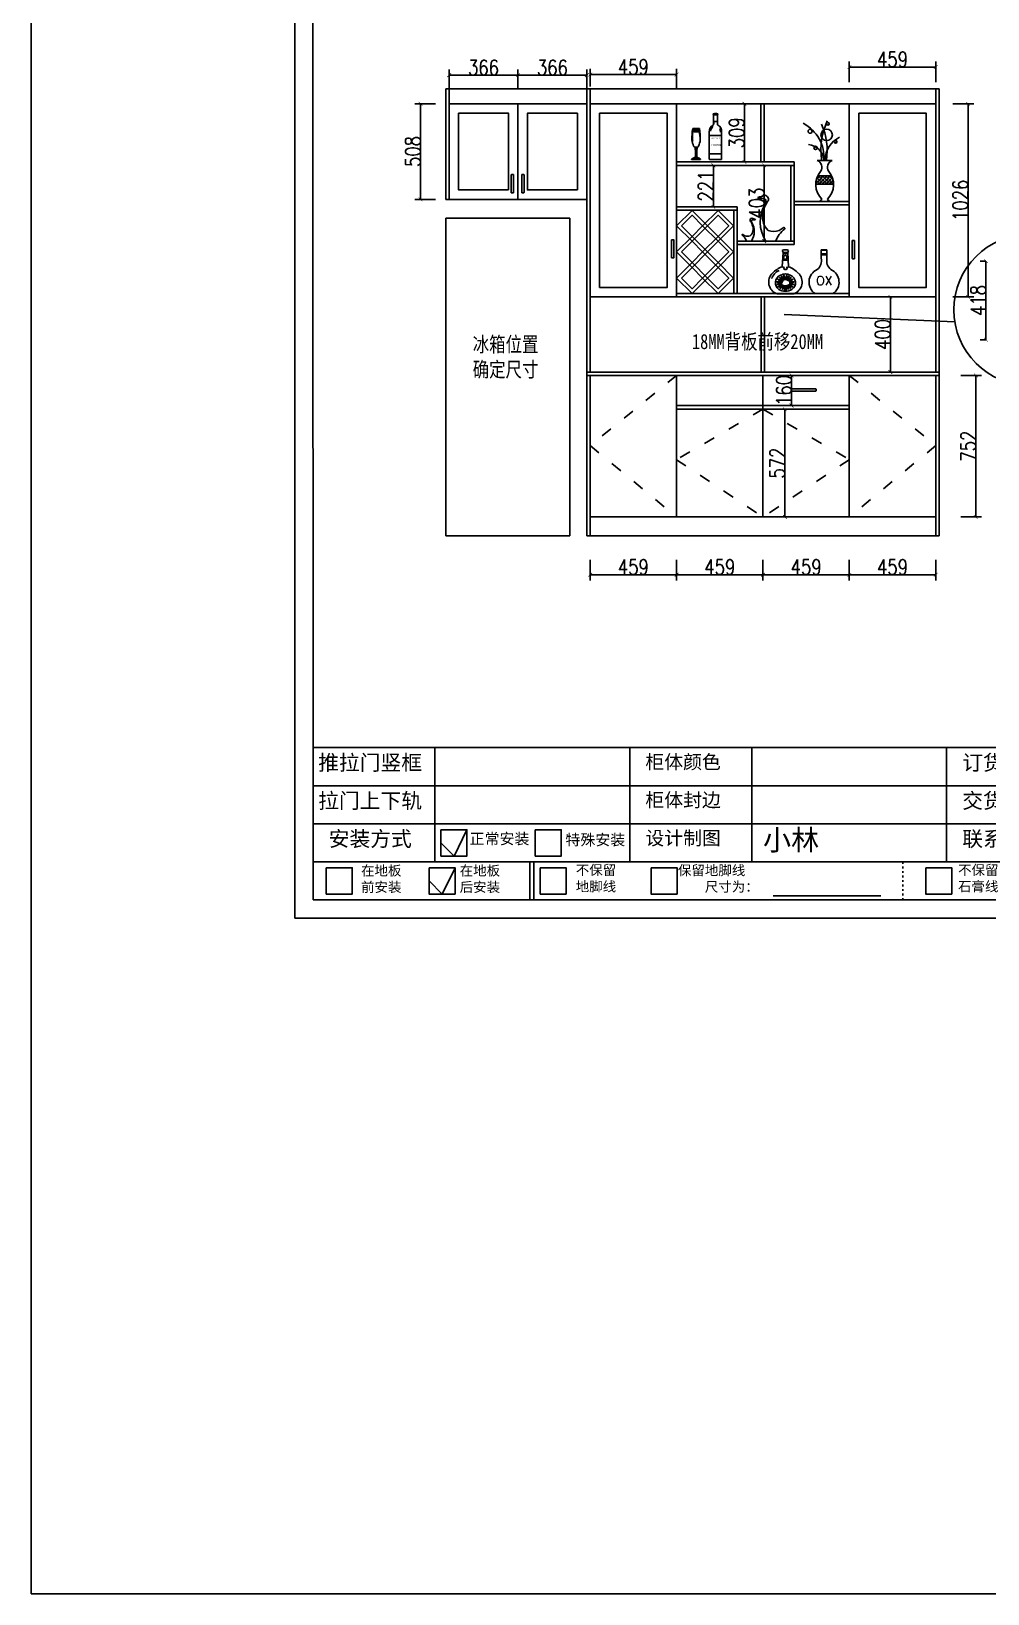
# Model space of a CAD drawing. Header units: millimetres. Extents: x 3255186 to 3429179, y -984851 to -941485.
# Drawn here: x 3255353 to 3260438, y -955326 to -947020 of the extents above; entities that cross this region are included whole.
import ezdxf

# ---------------------------------------------------------------- set-up
doc = ezdxf.new("R2010")
doc.units = ezdxf.units.MM
doc.header["$PDMODE"] = 35
doc.linetypes.add('ACAD_ISO03W100', pattern=[30, 12, -18])
for name, color, linetype in [('_KTI_CONTROL', 5, 'Continuous'), ('LM', 7, 'Continuous'), ('家具', 150, 'Continuous'), ('摆设', 250, 'Continuous')]:
    doc.layers.add(name, color=color, linetype=linetype)
doc.layers.add('块', color=7, linetype='Continuous', lineweight=30)
doc.layers.add('饰品层', color=140, linetype='Continuous', lineweight=5)
doc.styles.add('DIM_FONT', font='SIMPLEX.shx', dxfattribs={"width": 0.8})
doc.styles.add('KT64F', font='txt.shx', dxfattribs={"bigfont": 'kt64f.shx'})
doc.styles.add('ROMANS', font='romans')
doc.styles.get("Standard").update_dxf_attribs({"font": 'acaderef.shx', "bigfont": 'bigfont.shx'})
doc.styles.add('STYLE4', font='dutcheb.ttf')
doc.styles.add('新宋体', font='', dxfattribs={"height": 80})
doc.styles.add('标注用字体', font='', dxfattribs={"height": 70})
doc.styles.get('新宋体').set_extended_font_data('NSimSun')
doc.styles.get('标注用字体').set_extended_font_data('FangSong_GB2312')
doc.dimstyles.new('ISO-25', dxfattribs={"dimtxt": 80, "dimasz": 20, "dimexe": 30, "dimexo": 80, "dimtad": 1, "dimdec": 0, "dimtxsty": 'DIM_FONT', "dimblk": 'ARCHTICK', "dimcen": 2.5, "dimadec": 0, "dimazin": 0, "dimtfac": 1, "dimtdec": 0, "dimtmove": 1, "dimatfit": 3, "dimfxl": 80, "dimfxlon": 1, "dimarcsym": 0})

# ---------------------------------------------------------------- blocks, each defined once
blk = doc.blocks.new('A$C1A353F88')
at = {"layer": '_KTI_CONTROL', "color": 251}
for p, q in [((89, 318, -1114), (89, 287, -1114)), ((89, 318, -1114), (130, 318, -1114)), ((89, 315, -1114), (130, 315, -1114)), ((89, 289, -1114), (130, 289, -1114)), ((89, 287, -1114), (89, 257, -1114)), ((89, 287, -1114), (130, 287, -1114)), ((89, 284, -1114), (130, 284, -1114)), ((89, 282, -1114), (130, 282, -1114)), ((130, 318, -1114), (130, 287, -1114)), ((130, 287, -1114), (130, 257, -1114)), ((44, 0, -1114), (174, 0, -1114))]:
    blk.add_line(p, q, dxfattribs=at)
for centre, radius, start, end in [((8, 239, -1114), 82.2, 308.0219, 12.6662), ((210, 239, -1114), 82.2, 167.3338, 231.9781), ((100, 83, -1114), 100, 114.0897, 236.2212), ((119, 83, -1114), 100, 303.7788, 65.9103)]:
    blk.add_arc(centre, radius, start, end, dxfattribs=at)
at = {"layer": '_KTI_CONTROL', "color": 251, "style": 'KT64F'}
blk.add_text('XO', height=65, dxfattribs=at).set_placement((49, 61, -1114))
blk = doc.blocks.new('ret h5')
at = {"color": 8}
for p, q in [((18308.1, -3136), (18302.9, -3219.6)), ((18308.1, -3136), (18335.5, -3136)), ((18340.8, -3219.6), (18335.5, -3136)), ((18305.3, -3181.5), (18338.4, -3181.5)), ((18307.7, -3142.5), (18335.9, -3142.5)), ((18272.4, -3379.8), (18371.2, -3379.8))]:
    blk.add_line(p, q, dxfattribs=at)
for centre, radius, start, end in [((18322.1, -3168.8), 49.1, 90.32285, 113.28602), ((18258.3, -3150.7), 51.9, 16.42999, 31.25074), ((18321.5, -3164.7), 44.9, 64.68911, 89.65038), ((18385.3, -3150.7), 51.9, 149.15557, 163.57001), ((18371.3, -3387.6), 181.4, 112.16259, 133.97171), ((18322.1, -3191.3), 34.2, 235.85885, 261.36408), ((18334.4, -3167.4), 23.3, 142.4013, 191.78423), ((18320.9, -3160.8), 14.7, 230.66403, 310.21691), ((18318, -3230.4), 5.44, 101.51185, 266.78322), ((18321.4, -3160.1), 8.79, 49.89014, 128.6229), ((18326.1, -3230.4), 5.48, 267.45751, 82.73783), ((18327.4, -3205.7), 19.3, 268.17112, 313.81549), ((18300.3, -3167.8), 30.4, 351.93881, 28.293), ((18272.3, -3387.6), 181.4, 46.02829, 67.83741), ((18297.3, -3310), 74.2, 134.48642, 250.33605), ((18320.2, -3316.6), 83.2, 115.2627, 161.53211), ((18310.1, -3314.7), 47.6, 110.61718, 235.12325), ((18276.5, -3369.3), 61.4, 78.12766, 96.37294), ((18287.9, -3265.5), 46.5, 246.93403, 270.88871), ((18296, -3380.6), 61.4, 96.49581, 114.37294), ((18305.9, -3257.9), 46.5, 228.93403, 252.98926), ((18263, -3353.2), 61.4, 59.6168, 78.37294), ((18326.8, -3258.1), 46.5, 210.93403, 234.62896), ((18256.6, -3335.4), 61.4, 41.77995, 60.37294), ((18310.1, -3314.7), 21.6, 110.61718, 235.12325), ((18324.1, -3326), 63.8, 92.01565, 118.81143), ((18310.1, -3314.7), 15.1, 110.61718, 235.12325), ((18254.4, -3315.7), 61.4, 24.07905, 42.37294), ((18345.1, -3263.9), 46.5, 192.93403, 216.71292), ((18312.2, -3315.6), 11.6, 105.19391, 200.4124), ((18324.9, -3331.5), 43.3, 94.07939, 121.20476), ((18325.2, -3333.3), 38.7, 95.05171, 121.96557), ((18359.7, -3274.3), 46.5, 174.93403, 198.62896), ((18257.4, -3295.6), 61.4, 6.47515, 24.37294), ((18321.8, -3066.3), 169.7, 268.62973, 271.37027), ((18319.6, -3326), 63.8, 61.18857, 87.98435), ((18318.7, -3331.5), 43.3, 58.79524, 85.92061), ((18318.4, -3333.3), 38.7, 58.03443, 84.94829), ((18386.2, -3295.6), 61.4, 155.62706, 173.52485), ((18284, -3274.3), 46.5, 341.37104, 5.06597), ((18389.2, -3315.7), 61.4, 137.62706, 155.92095), ((18298.5, -3263.9), 46.5, 323.28708, 347.06597), ((18333.6, -3314.7), 15.1, 304.87675, 69.38282), ((18333.6, -3314.7), 21.6, 304.87675, 69.38282), ((18387.1, -3335.4), 61.4, 119.62706, 138.22005), ((18316.8, -3258.1), 46.5, 305.37104, 329.06597), ((18380.7, -3353.2), 61.4, 101.62706, 120.3832), ((18333.6, -3314.7), 47.6, 304.87675, 69.38282), ((18337.8, -3257.9), 46.5, 287.01074, 311.06597), ((18367.1, -3369.3), 61.4, 83.62706, 101.87234), ((18347.7, -3380.6), 61.4, 65.62706, 83.50419), ((18355.7, -3265.5), 46.5, 269.11129, 293.06597), ((18346.3, -3310), 74.2, 289.66395, 45.51358), ((18274.7, -3278.3), 46.5, 264.93403, 288.9936), ((18319, -3384.3), 61.4, 114.58304, 132.37294), ((18267.2, -3293.6), 46.5, 282.93403, 307.4128), ((18316.6, -3300.3), 63.2, 237.68036, 274.70454), ((18342.3, -3379), 61.4, 132.49744, 150.37294), ((18265, -3308.8), 46.5, 300.93403, 325.88788), ((18325.4, -3278.8), 60.2, 241.5487, 266.57852), ((18325.4, -3278.8), 53.7, 241.5487, 266.57852), ((18362.9, -3367.1), 61.4, 150.64779, 168.37294), ((18267.7, -3324.2), 46.5, 318.93403, 343.2993), ((18377.4, -3350.6), 61.4, 168.52681, 186.37294), ((18273.6, -3339.3), 46.5, 336.93403, 0.62896), ((18318.2, -3278.8), 53.7, 273.42148, 298.4513), ((18318.2, -3278.8), 60.2, 273.42148, 298.4513), ((18327, -3300.3), 63.2, 265.29546, 302.31964), ((18370.1, -3339.3), 46.5, 179.37104, 203.06597), ((18266.2, -3350.6), 61.4, 353.62706, 11.47319), ((18375.9, -3324.2), 46.5, 196.7007, 221.06597), ((18280.7, -3367.1), 61.4, 11.62706, 29.35221), ((18378.7, -3308.8), 46.5, 214.11212, 239.06597), ((18301.4, -3379), 61.4, 29.62706, 47.50256), ((18376.5, -3293.6), 46.5, 232.5872, 257.06597), ((18324.7, -3384.3), 61.4, 47.62706, 65.41696), ((18368.9, -3278.3), 46.5, 251.0064, 275.06597)]:
    blk.add_arc(centre, radius, start, end, dxfattribs=at)
blk = doc.blocks.new('ftjhut')
at = {"layer": '摆设', "color": 0}
for p, q in [((33657, 6181.2), (33686.1, 6181.2)), ((33657, 6178.3), (33686.1, 6178.3)), ((33658.7, 6176.3), (33684.4, 6176.3)), ((33658.7, 6134.4), (33684.4, 6134.4)), ((33680.5, 6131), (33680.5, 6119.1)), ((33816.2, 6073.6), (33769.1, 6073.6)), ((33815.8, 6076.2), (33769.5, 6076.2)), ((33814.8, 6082.7), (33770.5, 6082.7)), ((33814.3, 6085.2), (33770.9, 6085.2)), ((33813.6, 6089.1), (33771.7, 6089.1)), ((33632.7, 6047.1), (33710.4, 6047.1)), ((33816.7, 6069.7), (33768.6, 6069.7)), ((33632.7, 5931.6), (33710.4, 5931.6)), ((33820.5, 5896.9), (33764.7, 5896.9)), ((33820.5, 5895), (33764.7, 5895)), ((33812.7, 5903.4), (33772.5, 5903.4)), ((33805.7, 5905.4), (33779.6, 5905.4)), ((33801.6, 5907.3), (33783.7, 5907.3)), ((33799.3, 5909.3), (33785.9, 5909.3)), ((33798.1, 5965.8), (33787.2, 5965.8)), ((33797.8, 5911.2), (33787.4, 5911.2)), ((33797.1, 5960.2), (33788.2, 5960.2)), ((33796.8, 5913.2), (33788.4, 5913.2)), ((33796.2, 5954.4), (33789.1, 5954.4)), ((33796.2, 5915.1), (33789.1, 5915.1))]:
    blk.add_line(p, q, dxfattribs=at)
blk.add_lwpolyline([(33638.5, 5895), (33704.6, 5895, 0.414214), (33710.4, 5900.8), (33710.4, 6066.3, 0.287212), (33684.4, 6113.8), (33684.4, 6176.3, 0.147579), (33686.1, 6178.3), (33686.1, 6181.2, 0.131585), (33685.1, 6182.4, 0.075603), (33658.1, 6182.4, 0.131585), (33657, 6181.2), (33657, 6178.3, 0.147579), (33658.7, 6176.3), (33658.7, 6113.8, 0.304594), (33632.7, 6066.3), (33632.7, 5900.8, 0.414214)], format="xyb", close=True, dxfattribs=at)
for points in [[(33771.7, 6089.1, 0.061195), (33766.8, 6019.1, 0.076915), (33777, 5979.8, 0.020975)], [(33813.6, 6089.1, -0.061195), (33818.5, 6019.1, -0.076915), (33808.3, 5979.8, -0.020975)], [(33777, 5979.8, 0.183031), (33785.8, 5971, 0.571887), (33787.2, 5965.8, 0.657659), (33788.2, 5960.2, 0.575937), (33789.1, 5954.4), (33789.1, 5915.1, -0.284365), (33778.7, 5905.2, 0.081386), (33772.6, 5903.5, 0.081386)], [(33808.3, 5979.8, -0.183031), (33799.5, 5971, -0.571887), (33798.1, 5965.8, -0.657659), (33797.1, 5960.2, -0.575937), (33796.2, 5954.4), (33796.2, 5915.1, 0.284365), (33806.6, 5905.2, -0.081386), (33812.7, 5903.5, -0.081386)], [(33814, 6061.6, -0.004174), (33815.5, 6033.2, -0.065887), (33813.8, 6009.1, -0.065887)], [(33772.5, 5903.4, 0.131773), (33764.7, 5896.9), (33764.7, 5895)], [(33812.7, 5903.4, -0.131773), (33820.5, 5896.9), (33820.5, 5895)]]:
    blk.add_lwpolyline(points, format="xyb", dxfattribs=at)
for centre, radius, start, end in [((33689, 6070.1), 48.6, 155.3748, 184.66807), ((33664.5, 6070), 38, 6.18731, 57.36577), ((33913.6, 6037.4), 144.6, 168.97353, 178.86459), ((33792.5, 5994.3), 21.9, 243.04276, 286.33883), ((33792.6, 5993), 23, 252.67985, 287.32015)]:
    blk.add_arc(centre, radius, start, end, dxfattribs=at)
at = {"layer": '摆设', "color": 0, "style": 'STYLE4'}
for s, height, p in [('UNION', 13.44, (33636.3, 5980.2)), ('Les Vins ', 9.33, (33645.7, 6025.7))]:
    blk.add_text(s, height=height, dxfattribs=at).set_placement(p)
blk = doc.blocks.new('A$C4A8C7998')
at = {"layer": 'LM'}
h = blk.add_hatch(dxfattribs=at)
h.set_pattern_fill('SACNCR', color=8, scale=152.064, style=0)
h.set_pattern_definition([(45, (-2634.007, -50627.423), (-10.0805143, 10.0805143), []), (45, (-2623.927, -50627.423), (-10.0805143, 10.0805143), [0, -14.256])])
h.paths.add_polyline_path([(136.9, 99.2, 0.107033), (125.9, 147.2), (45.5, 147.2, 0.107033), (34.5, 99.2)])
at = {"layer": 'LM', "color": 8}
for p, q in [((42.7, 236.7), (128.8, 236.7)), ((34.5, 99.2), (136.9, 99.2)), ((45.5, 147.2), (125.9, 147.2)), ((119, 0), (52.4, 0))]:
    blk.add_line(p, q, dxfattribs=at)
for centre, radius in [((67.5, 447.2), 7.6), ((74.4, 383.3), 32.9), ((169.6, 404), 11.6), ((22.5, 343.5), 7.6), ((138.3, 308.6), 9.76)]:
    blk.add_circle(centre, radius, dxfattribs=at)
for centre, radius, start, end in [((-286.1, 298), 393.6, 351.84327, 24.94269), ((314.4, 250.9), 225.4, 117.97134, 183.62297), ((-60.8, 239.7), 143.3, 0.0776, 64.88904), ((454.2, 292), 382.7, 156.37868, 188.30514), ((189.9, 228.2), 100.7, 95.90652, 175.16822), ((27.8, 197.4), 42.1, 325.61595, 69.31701), ((143.6, 197.4), 42.1, 110.68299, 214.38405), ((150.9, 97.9), 116.4, 139.41279, 225.78067), ((20.5, 97.9), 116.4, 314.21933, 40.58721), ((44.8, 26.7), 27.8, 285.84041, 333.71538), ((126.6, 26.7), 27.8, 206.28462, 254.15959)]:
    blk.add_arc(centre, radius, start, end, dxfattribs=at)
blk = doc.blocks.new('A$C11263038')
at = {"layer": '_KTI_CONTROL', "color": 251}
for p, q in [((70.5, 193.1, -1714.3), (72.3, 189.3, -1714.3)), ((72.3, 189.3, -1714.3), (99.4, 189.3, -1714.3)), ((58.5, 94.7, -1714.3), (45, 94.7, -1714.3)), ((59.4, 96.6, -1714.3), (58.5, 94.7, -1714.3)), ((41.7, 0.1, -1714.3), (20.1, 0, -1714.3)), ((106.3, 0.1, -1714.3), (149.1, 0, -1714.3))]:
    blk.add_line(p, q, dxfattribs=at)
for centre, radius, start, end in [((83.7, 167.5, -1714.3), 28.8, 86.24556, 117.28158), ((235.9, 86, -1714.3), 155.5, 149.53017, 213.53308), ((99.5, 185.6, -1714.3), 17.5, 321.9599, 142.67452), ((174.1, 106.9, -1714.3), 83.5, 155.49445, 225.66114), ((167.4, 130.2, -1714.3), 70.2, 140.52139, 170.73591), ((88.7, 175.8, -1714.3), 17.2, 320.12139, 51.59544), ((44.9, 92.8, -1714.3), 8.75, 37.32548, 218.0401), ((7.6, 53.4, -1714.3), 41.7, 314.33886, 24.50555), ((11, 65.1, -1714.3), 35.1, 9.26409, 39.47861), ((50.3, 87.9, -1714.3), 8.61, 128.40456, 219.87861), ((-23.6, 42.9, -1714.3), 78.1, 326.74229, 30.40272), ((52.8, 83.7, -1714.3), 14.4, 62.71842, 93.75444), ((2, 28.2, -1714.3), 2.03, 31.52033, 225.77619), ((-43.1, -25.7, -1714.3), 68.3, 22.08971, 50.14773), ((-45.8, -50.2, -1714.3), 93.6, 51.69756, 58.05634), ((24.1, 59.2, -1714.3), 37.8, 251.79017, 289.67826), ((141.2, 118.4, -1714.3), 75.6, 250.32174, 288.20983), ((275.6, -51.3, -1714.3), 136.5, 129.85227, 157.91029), ((280.9, -100.4, -1714.3), 187.3, 121.94366, 128.30244), ((185.3, 56.4, -1714.3), 4.06, 314.22381, 148.47967)]:
    blk.add_arc(centre, radius, start, end, dxfattribs=at)
blk = doc.blocks.new('_ArchTick')
at = {"color": 0, "linetype": 'ByBlock', "const_width": 0.15}
blk.add_lwpolyline([(-0.5, -0.5), (0.5, 0.5)], dxfattribs=at)
blk = doc.blocks.new('*D239')
at = {"color": 0, "lineweight": -2, "ltscale": 5}
for p, q in [((3259152, -947405.9), (3259114.5, -947405.9)), ((3259144.5, -947715.2), (3259144.5, -947405.9)), ((3259152, -947715.2), (3259114.5, -947715.2))]:
    blk.add_line(p, q, dxfattribs=at)
at = {"layer": 'Defpoints', "color": 0, "ltscale": 5}
for p in [(3259144.5, -947405.9), (3259232, -947405.9), (3259232, -947715.2)]:
    blk.add_point(p, dxfattribs=at)
at = {"color": 0, "lineweight": -2, "ltscale": 5, "xscale": 20, "yscale": 20, "zscale": 20}
for p, rotation in [((3259144.5, -947405.9), 90), ((3259144.5, -947715.2), 270)]:
    blk.add_blockref('_ArchTick', p, dxfattribs=dict(at, rotation=rotation))
at = {"color": 0, "ltscale": 5, "insert": (3259103.9, -947560.5), "char_height": 80, "attachment_point": 5, "rotation": 90, "style": 'DIM_FONT'}
blk.add_mtext('309', dxfattribs=at)
blk = doc.blocks.new('*D241')
at = {"color": 0, "lineweight": -2, "ltscale": 5}
for p, q in [((3260428.9, -948242.4), (3260398.9, -948242.4)), ((3260428.9, -948242.4), (3260428.9, -948660.4)), ((3260428.9, -948660.4), (3260398.9, -948660.4))]:
    blk.add_line(p, q, dxfattribs=at)
at = {"layer": 'Defpoints', "color": 0, "ltscale": 5}
for p in [(3260482.8, -948242.4), (3260428.9, -948660.4), (3260482.8, -948660.4)]:
    blk.add_point(p, dxfattribs=at)
at = {"color": 0, "lineweight": -2, "ltscale": 5, "xscale": 20, "yscale": 20, "zscale": 20}
for p, rotation in [((3260428.9, -948242.4), 90), ((3260428.9, -948660.4), 270)]:
    blk.add_blockref('_ArchTick', p, dxfattribs=dict(at, rotation=rotation))
at = {"color": 0, "ltscale": 5, "insert": (3260388.3, -948451.4), "char_height": 80, "attachment_point": 5, "rotation": 90, "style": 'DIM_FONT'}
blk.add_mtext('418', dxfattribs=at)
blk = doc.blocks.new('*D246')
at = {"color": 0, "lineweight": -2, "ltscale": 5}
for p, q in [((3257502.5, -947405.9), (3257392.5, -947405.9)), ((3257422.5, -947913.9), (3257422.5, -947405.9)), ((3257502.5, -947913.9), (3257392.5, -947913.9))]:
    blk.add_line(p, q, dxfattribs=at)
at = {"layer": 'Defpoints', "color": 0, "ltscale": 5}
for p in [(3257422.5, -947405.9), (3257940.7, -947405.9), (3257940.7, -947913.9)]:
    blk.add_point(p, dxfattribs=at)
at = {"color": 0, "lineweight": -2, "ltscale": 5, "xscale": 20, "yscale": 20, "zscale": 20}
for p, rotation in [((3257422.5, -947405.9), 90), ((3257422.5, -947913.9), 270)]:
    blk.add_blockref('_ArchTick', p, dxfattribs=dict(at, rotation=rotation))
at = {"color": 0, "ltscale": 5, "insert": (3257381.9, -947659.9), "char_height": 80, "attachment_point": 5, "rotation": 90, "style": 'DIM_FONT'}
blk.add_mtext('508', dxfattribs=at)
blk = doc.blocks.new('*D247')
at = {"color": 0, "lineweight": -2, "ltscale": 5}
for p, q in [((3257574.7, -947325.9), (3257574.7, -947223.9)), ((3257574.7, -947253.9), (3257940.7, -947253.9)), ((3257940.7, -947325.9), (3257940.7, -947223.9))]:
    blk.add_line(p, q, dxfattribs=at)
at = {"layer": 'Defpoints', "color": 0, "ltscale": 5}
for p in [(3257940.7, -947253.9), (3257574.7, -947405.9), (3257940.7, -947405.9)]:
    blk.add_point(p, dxfattribs=at)
at = {"color": 0, "lineweight": -2, "ltscale": 5, "xscale": 20, "yscale": 20, "zscale": 20, "rotation": 180}
blk.add_blockref('_ArchTick', (3257574.7, -947253.9), dxfattribs=at)
at = {"color": 0, "lineweight": -2, "ltscale": 5, "xscale": 20, "yscale": 20, "zscale": 20}
blk.add_blockref('_ArchTick', (3257940.7, -947253.9), dxfattribs=at)
at = {"color": 0, "ltscale": 5, "insert": (3257757.7, -947213.3), "char_height": 80, "attachment_point": 5, "style": 'DIM_FONT'}
blk.add_mtext('366', dxfattribs=at)
blk = doc.blocks.new('*D248')
at = {"color": 0, "lineweight": -2, "ltscale": 5}
for p, q in [((3257940.7, -947325.9), (3257940.7, -947223.9)), ((3257940.7, -947253.9), (3258306.7, -947253.9)), ((3258306.7, -947325.9), (3258306.7, -947223.9))]:
    blk.add_line(p, q, dxfattribs=at)
at = {"layer": 'Defpoints', "color": 0, "ltscale": 5}
for p in [(3258306.7, -947253.9), (3257940.7, -947405.9), (3258306.7, -947405.9)]:
    blk.add_point(p, dxfattribs=at)
at = {"color": 0, "lineweight": -2, "ltscale": 5, "xscale": 20, "yscale": 20, "zscale": 20, "rotation": 180}
blk.add_blockref('_ArchTick', (3257940.7, -947253.9), dxfattribs=at)
at = {"color": 0, "lineweight": -2, "ltscale": 5, "xscale": 20, "yscale": 20, "zscale": 20}
blk.add_blockref('_ArchTick', (3258306.7, -947253.9), dxfattribs=at)
at = {"color": 0, "ltscale": 5, "insert": (3258123.7, -947213.3), "char_height": 80, "attachment_point": 5, "style": 'DIM_FONT'}
blk.add_mtext('366', dxfattribs=at)
blk = doc.blocks.new('*D249')
at = {"color": 0, "lineweight": -2, "ltscale": 5}
for p, q in [((3258324.7, -947314), (3258324.7, -947221)), ((3258324.7, -947251), (3258783.9, -947251)), ((3258783.9, -947325.9), (3258783.9, -947221))]:
    blk.add_line(p, q, dxfattribs=at)
at = {"layer": 'Defpoints', "color": 0, "ltscale": 5}
for p in [(3258783.9, -947251), (3258324.7, -947394), (3258783.9, -947405.9)]:
    blk.add_point(p, dxfattribs=at)
at = {"color": 0, "lineweight": -2, "ltscale": 5, "xscale": 20, "yscale": 20, "zscale": 20, "rotation": 180}
blk.add_blockref('_ArchTick', (3258324.7, -947251), dxfattribs=at)
at = {"color": 0, "lineweight": -2, "ltscale": 5, "xscale": 20, "yscale": 20, "zscale": 20}
blk.add_blockref('_ArchTick', (3258783.9, -947251), dxfattribs=at)
at = {"color": 0, "ltscale": 5, "insert": (3258554.3, -947210.4), "char_height": 80, "attachment_point": 5, "style": 'DIM_FONT'}
blk.add_mtext('459', dxfattribs=at)
blk = doc.blocks.new('*D250')
at = {"color": 0, "lineweight": -2, "ltscale": 5}
for p, q in [((3259702.4, -947290.9), (3259702.4, -947180.9)), ((3259702.4, -947210.9), (3260161.7, -947210.9)), ((3260161.7, -947290.9), (3260161.7, -947180.9))]:
    blk.add_line(p, q, dxfattribs=at)
at = {"layer": 'Defpoints', "color": 0, "ltscale": 5}
for p in [(3260161.7, -947210.9), (3259702.4, -947405.9), (3260161.7, -947405.9)]:
    blk.add_point(p, dxfattribs=at)
at = {"color": 0, "lineweight": -2, "ltscale": 5, "xscale": 20, "yscale": 20, "zscale": 20, "rotation": 180}
blk.add_blockref('_ArchTick', (3259702.4, -947210.9), dxfattribs=at)
at = {"color": 0, "lineweight": -2, "ltscale": 5, "xscale": 20, "yscale": 20, "zscale": 20}
blk.add_blockref('_ArchTick', (3260161.7, -947210.9), dxfattribs=at)
at = {"color": 0, "ltscale": 5, "insert": (3259932.1, -947170.3), "char_height": 80, "attachment_point": 5, "style": 'DIM_FONT'}
blk.add_mtext('459', dxfattribs=at)
blk = doc.blocks.new('*D251')
at = {"color": 0, "lineweight": -2, "ltscale": 5}
for p, q in [((3260253.5, -947405.9), (3260363.5, -947405.9)), ((3260333.5, -947405.9), (3260333.5, -948432.2)), ((3260253.5, -948432.2), (3260363.5, -948432.2))]:
    blk.add_line(p, q, dxfattribs=at)
at = {"layer": 'Defpoints', "color": 0, "ltscale": 5}
for p in [(3259702.4, -947405.9), (3259702.4, -948432.2), (3260333.5, -948432.2)]:
    blk.add_point(p, dxfattribs=at)
at = {"color": 0, "lineweight": -2, "ltscale": 5, "xscale": 20, "yscale": 20, "zscale": 20}
for p, rotation in [((3260333.5, -947405.9), 90), ((3260333.5, -948432.2), 270)]:
    blk.add_blockref('_ArchTick', p, dxfattribs=dict(at, rotation=rotation))
at = {"color": 0, "ltscale": 5, "insert": (3260292.9, -947919), "char_height": 80, "attachment_point": 5, "rotation": 90, "style": 'DIM_FONT'}
blk.add_mtext('1026', dxfattribs=at)
blk = doc.blocks.new('*D252')
at = {"color": 0, "lineweight": -2, "ltscale": 5}
for p, q in [((3260295, -948849.9), (3260405, -948849.9)), ((3260375, -948849.9), (3260375, -949601.9)), ((3260295, -949601.9), (3260405, -949601.9))]:
    blk.add_line(p, q, dxfattribs=at)
at = {"layer": 'Defpoints', "color": 0, "ltscale": 5}
for p in [(3259702.4, -948849.9), (3259702.4, -949601.9), (3260375, -949601.9)]:
    blk.add_point(p, dxfattribs=at)
at = {"color": 0, "lineweight": -2, "ltscale": 5, "xscale": 20, "yscale": 20, "zscale": 20}
for p, rotation in [((3260375, -948849.9), 90), ((3260375, -949601.9), 270)]:
    blk.add_blockref('_ArchTick', p, dxfattribs=dict(at, rotation=rotation))
at = {"color": 0, "ltscale": 5, "insert": (3260334.4, -949225.9), "char_height": 80, "attachment_point": 5, "rotation": 90, "style": 'DIM_FONT'}
blk.add_mtext('752', dxfattribs=at)
blk = doc.blocks.new('*D253')
at = {"color": 0, "lineweight": -2, "ltscale": 5}
for p, q in [((3258324.7, -949829.4), (3258324.7, -949939.4)), ((3258783.9, -949829.4), (3258783.9, -949939.4)), ((3258324.7, -949909.4), (3258783.9, -949909.4))]:
    blk.add_line(p, q, dxfattribs=at)
at = {"layer": 'Defpoints', "color": 0, "ltscale": 5}
for p in [(3258324.7, -949601.9), (3258783.9, -949601.9), (3258783.9, -949909.4)]:
    blk.add_point(p, dxfattribs=at)
at = {"color": 0, "lineweight": -2, "ltscale": 5, "xscale": 20, "yscale": 20, "zscale": 20, "rotation": 180}
blk.add_blockref('_ArchTick', (3258324.7, -949909.4), dxfattribs=at)
at = {"color": 0, "lineweight": -2, "ltscale": 5, "xscale": 20, "yscale": 20, "zscale": 20}
blk.add_blockref('_ArchTick', (3258783.9, -949909.4), dxfattribs=at)
at = {"color": 0, "ltscale": 5, "insert": (3258554.3, -949868.7), "char_height": 80, "attachment_point": 5, "style": 'DIM_FONT'}
blk.add_mtext('459', dxfattribs=at)
blk = doc.blocks.new('*D254')
at = {"color": 0, "lineweight": -2, "ltscale": 5}
for p, q in [((3258783.9, -949829.4), (3258783.9, -949939.4)), ((3259243.2, -949829.4), (3259243.2, -949939.4)), ((3258783.9, -949909.4), (3259243.2, -949909.4))]:
    blk.add_line(p, q, dxfattribs=at)
at = {"layer": 'Defpoints', "color": 0, "ltscale": 5}
for p in [(3258783.9, -949601.9), (3259243.2, -949601.9), (3259243.2, -949909.4)]:
    blk.add_point(p, dxfattribs=at)
at = {"color": 0, "lineweight": -2, "ltscale": 5, "xscale": 20, "yscale": 20, "zscale": 20, "rotation": 180}
blk.add_blockref('_ArchTick', (3258783.9, -949909.4), dxfattribs=at)
at = {"color": 0, "lineweight": -2, "ltscale": 5, "xscale": 20, "yscale": 20, "zscale": 20}
blk.add_blockref('_ArchTick', (3259243.2, -949909.4), dxfattribs=at)
at = {"color": 0, "ltscale": 5, "insert": (3259013.6, -949868.7), "char_height": 80, "attachment_point": 5, "style": 'DIM_FONT'}
blk.add_mtext('459', dxfattribs=at)
blk = doc.blocks.new('*D255')
at = {"color": 0, "lineweight": -2, "ltscale": 5}
for p, q in [((3259243.2, -949829.4), (3259243.2, -949939.4)), ((3259702.4, -949829.4), (3259702.4, -949939.4)), ((3259243.2, -949909.4), (3259702.4, -949909.4))]:
    blk.add_line(p, q, dxfattribs=at)
at = {"layer": 'Defpoints', "color": 0, "ltscale": 5}
for p in [(3259243.2, -949601.9), (3259702.4, -949601.9), (3259702.4, -949909.4)]:
    blk.add_point(p, dxfattribs=at)
at = {"color": 0, "lineweight": -2, "ltscale": 5, "xscale": 20, "yscale": 20, "zscale": 20, "rotation": 180}
blk.add_blockref('_ArchTick', (3259243.2, -949909.4), dxfattribs=at)
at = {"color": 0, "lineweight": -2, "ltscale": 5, "xscale": 20, "yscale": 20, "zscale": 20}
blk.add_blockref('_ArchTick', (3259702.4, -949909.4), dxfattribs=at)
at = {"color": 0, "ltscale": 5, "insert": (3259472.8, -949868.7), "char_height": 80, "attachment_point": 5, "style": 'DIM_FONT'}
blk.add_mtext('459', dxfattribs=at)
blk = doc.blocks.new('*D256')
at = {"color": 0, "lineweight": -2, "ltscale": 5}
for p, q in [((3259702.4, -949829.4), (3259702.4, -949939.4)), ((3260161.7, -949829.4), (3260161.7, -949939.4)), ((3259702.4, -949909.4), (3260161.7, -949909.4))]:
    blk.add_line(p, q, dxfattribs=at)
at = {"layer": 'Defpoints', "color": 0, "ltscale": 5}
for p in [(3259702.4, -949601.9), (3260161.7, -949601.9), (3260161.7, -949909.4)]:
    blk.add_point(p, dxfattribs=at)
at = {"color": 0, "lineweight": -2, "ltscale": 5, "xscale": 20, "yscale": 20, "zscale": 20, "rotation": 180}
blk.add_blockref('_ArchTick', (3259702.4, -949909.4), dxfattribs=at)
at = {"color": 0, "lineweight": -2, "ltscale": 5, "xscale": 20, "yscale": 20, "zscale": 20}
blk.add_blockref('_ArchTick', (3260161.7, -949909.4), dxfattribs=at)
at = {"color": 0, "ltscale": 5, "insert": (3259932.1, -949868.7), "char_height": 80, "attachment_point": 5, "style": 'DIM_FONT'}
blk.add_mtext('459', dxfattribs=at)
blk = doc.blocks.new('*D257')
at = {"color": 0, "lineweight": -2, "ltscale": 5}
for p, q in [((3259395.2, -948849.9), (3259425.2, -948849.9)), ((3259395.2, -948849.9), (3259395.2, -949009.9)), ((3259395.2, -949009.9), (3259425.2, -949009.9))]:
    blk.add_line(p, q, dxfattribs=at)
at = {"layer": 'Defpoints', "color": 0, "ltscale": 5}
for p in [(3259359.6, -948849.9), (3259359.6, -949009.9), (3259395.2, -949009.9)]:
    blk.add_point(p, dxfattribs=at)
at = {"color": 0, "lineweight": -2, "ltscale": 5, "xscale": 20, "yscale": 20, "zscale": 20}
for p, rotation in [((3259395.2, -948849.9), 90), ((3259395.2, -949009.9), 270)]:
    blk.add_blockref('_ArchTick', p, dxfattribs=dict(at, rotation=rotation))
at = {"color": 0, "ltscale": 5, "insert": (3259354.6, -948929.9), "char_height": 80, "attachment_point": 5, "rotation": 90, "style": 'DIM_FONT'}
blk.add_mtext('160', dxfattribs=at)
blk = doc.blocks.new('*D258')
at = {"color": 0, "lineweight": -2, "ltscale": 5}
for p, q in [((3259359.6, -949029.9), (3259329.6, -949029.9)), ((3259359.6, -949029.9), (3259359.6, -949601.9)), ((3259359.6, -949601.9), (3259329.6, -949601.9))]:
    blk.add_line(p, q, dxfattribs=at)
at = {"layer": 'Defpoints', "color": 0, "ltscale": 5}
for p in [(3259395.2, -949029.9), (3259359.6, -949601.9), (3259359.6, -949601.9)]:
    blk.add_point(p, dxfattribs=at)
at = {"color": 0, "lineweight": -2, "ltscale": 5, "xscale": 20, "yscale": 20, "zscale": 20}
for p, rotation in [((3259359.6, -949029.9), 90), ((3259359.6, -949601.9), 270)]:
    blk.add_blockref('_ArchTick', p, dxfattribs=dict(at, rotation=rotation))
at = {"color": 0, "ltscale": 5, "insert": (3259319, -949315.9), "char_height": 80, "attachment_point": 5, "rotation": 90, "style": 'DIM_FONT'}
blk.add_mtext('572', dxfattribs=at)
blk = doc.blocks.new('*D278')
at = {"color": 0, "lineweight": -2, "ltscale": 5}
for p, q in [((3259840.6, -948432.2), (3259950.6, -948432.2)), ((3259920.6, -948432.2), (3259920.6, -948831.9)), ((3259840.6, -948831.9), (3259950.6, -948831.9))]:
    blk.add_line(p, q, dxfattribs=at)
at = {"layer": 'Defpoints', "color": 0, "ltscale": 5}
for p in [(3259252.2, -948432.2), (3259252.2, -948831.9), (3259920.6, -948831.9)]:
    blk.add_point(p, dxfattribs=at)
at = {"color": 0, "lineweight": -2, "ltscale": 5, "xscale": 20, "yscale": 20, "zscale": 20}
for p, rotation in [((3259920.6, -948432.2), 90), ((3259920.6, -948831.9), 270)]:
    blk.add_blockref('_ArchTick', p, dxfattribs=dict(at, rotation=rotation))
at = {"color": 0, "ltscale": 5, "insert": (3259880, -948632), "char_height": 80, "attachment_point": 5, "rotation": 90, "style": 'DIM_FONT'}
blk.add_mtext('400', dxfattribs=at)
blk = doc.blocks.new('*D279')
at = {"color": 0, "lineweight": -2, "ltscale": 5}
for p, q in [((3259249.6, -947733.2), (3259219.6, -947733.2)), ((3259249.6, -947733.2), (3259249.6, -948136)), ((3259256.9, -948136), (3259219.6, -948136))]:
    blk.add_line(p, q, dxfattribs=at)
at = {"layer": 'Defpoints', "color": 0, "ltscale": 5}
for p in [(3259310, -947733.2), (3259249.6, -948136), (3259336.9, -948136)]:
    blk.add_point(p, dxfattribs=at)
at = {"color": 0, "lineweight": -2, "ltscale": 5, "xscale": 20, "yscale": 20, "zscale": 20}
for p, rotation in [((3259249.6, -947733.2), 90), ((3259249.6, -948136), 270)]:
    blk.add_blockref('_ArchTick', p, dxfattribs=dict(at, rotation=rotation))
at = {"color": 0, "ltscale": 5, "insert": (3259209, -947934.6), "char_height": 80, "attachment_point": 5, "rotation": 90, "style": 'DIM_FONT'}
blk.add_mtext('403', dxfattribs=at)
blk = doc.blocks.new('*D280')
at = {"color": 0, "lineweight": -2, "ltscale": 5}
for p, q in [((3258979.4, -947733.2), (3258949.4, -947733.2)), ((3258979.4, -947953.9), (3258979.4, -947733.2)), ((3258979.4, -947953.9), (3258949.4, -947953.9))]:
    blk.add_line(p, q, dxfattribs=at)
at = {"layer": 'Defpoints', "color": 0, "ltscale": 5}
for p in [(3258979.4, -947733.2), (3258985.2, -947733.2), (3258985.2, -947953.9)]:
    blk.add_point(p, dxfattribs=at)
at = {"color": 0, "lineweight": -2, "ltscale": 5, "xscale": 20, "yscale": 20, "zscale": 20}
for p, rotation in [((3258979.4, -947733.2), 90), ((3258979.4, -947953.9), 270)]:
    blk.add_blockref('_ArchTick', p, dxfattribs=dict(at, rotation=rotation))
at = {"color": 0, "ltscale": 5, "insert": (3258938.8, -947843.5), "char_height": 80, "attachment_point": 5, "rotation": 90, "style": 'DIM_FONT'}
blk.add_mtext('221', dxfattribs=at)
blk = doc.blocks.new('M')
for p, q in [((7224, 24106), (7224, 32333)), ((7224, 32333), (18599, 32332)), ((18599, 32332), (18599, 24106)), ((7346, 24228), (7345, 32211)), ((7345, 32211), (18477, 32210)), ((7886, 31941), (7886, 32211)), ((8426, 32211), (8426, 31941)), ((15589, 32004), (15589, 32211)), ((16220, 32004), (16220, 32211)), ((16852, 32210), (16852, 25243)), ((18477, 32210), (18477, 24228)), ((15589, 32004), (16852, 32004)), ((8426, 31941), (7345, 31941)), ((16852, 30991), (18477, 30991)), ((16852, 30810), (18477, 30810)), ((16852, 30770), (18477, 30770)), ((16852, 30294), (18477, 30294)), ((16852, 30253), (18477, 30253)), ((16852, 29969), (18477, 29969)), ((16852, 29440), (18477, 29440)), ((16852, 29156), (18477, 29156)), ((16852, 28628), (18477, 28628)), ((16852, 28343), (18477, 28343)), ((16852, 27815), (18477, 27815)), ((16852, 27531), (18477, 27531)), ((16852, 26962), (18477, 26962)), ((16852, 26677), (18477, 26677)), ((16852, 25557), (18477, 25557)), ((16852, 25527), (18477, 25527)), ((18477, 25243), (7346, 25243)), ((8159, 24482), (8159, 25243)), ((9459, 24482), (9459, 25243)), ((10272, 24482), (10272, 25243)), ((11572, 24482), (11572, 25243)), ((12385, 24482), (12385, 25243)), ((13685, 24228), (13685, 25243)), ((14091, 24228), (14091, 25243)), ((15913, 25243), (15913, 24232)), ((15916, 25243), (15916, 24232)), ((18477, 25050), (15913, 25050)), ((13685, 24989), (7346, 24989)), ((13685, 24736), (7346, 24736)), ((13685, 24482), (7346, 24482)), ((8792, 24228), (8792, 24482)), ((8819, 24228), (8819, 24482)), ((18477, 24228), (7346, 24228)), ((10414, 24254), (11133, 24254)), ((12734, 24254), (13581, 24254)), ((18599, 24106), (7224, 24106))]:
    blk.add_line(p, q)
at = {"color": 0, "ltscale": 5}
for p, q in [((8286, 24520), (8372, 24696)), ((8199, 24608), (8286, 24520)), ((8207, 24266), (8294, 24442)), ((8121, 24354), (8207, 24266))]:
    blk.add_line(p, q, dxfattribs=at)
at = {"linetype": 'ACAD_ISO03W100'}
blk.add_line((11279, 24228), (11279, 24482), dxfattribs=at)
at = {"lineweight": 25}
for points in [[(7434, 24442), (7607, 24442), (7607, 24266), (7434, 24266)], [(8120, 24442), (8293, 24442), (8293, 24266), (8120, 24266)], [(8861, 24442), (9034, 24442), (9034, 24266), (8861, 24266)], [(9601, 24442), (9774, 24442), (9774, 24266), (9601, 24266)], [(11433, 24442), (11606, 24442), (11606, 24266), (11433, 24266)], [(12062, 24442), (12235, 24442), (12235, 24266), (12062, 24266)]]:
    blk.add_lwpolyline(points, close=True, dxfattribs=at)
at = {"layer": '块'}
blk.add_lwpolyline([(14364, 24939), (14524, 24939), (14524, 24783), (14364, 24783)], close=True, dxfattribs=at)
at = {"layer": '块', "lineweight": 25}
for points in [[(8199, 24696), (8372, 24696), (8372, 24520), (8199, 24520)], [(8828, 24696), (9001, 24696), (9001, 24520), (8828, 24520)]]:
    blk.add_lwpolyline(points, close=True, dxfattribs=at)
at = {"char_height": 109.1, "attachment_point": 5}
for s, insert in [('{\\fSimSun|b0|i0|c134|p54;单位}', (7596, 32074)), ('{\\fArial|b0|i0|c0|p32;mm}', (8174, 32074))]:
    blk.add_mtext(s, dxfattribs=dict(at, insert=insert))
at = {"attachment_point": 1}
for s, insert, char_height, width in [('{\\fSimSun|b0|i0|c134|p54;第  张}', (15641, 32177), 99.06, 2286.9), ('{\\fSimSun|b0|i0|c134|p54;共  张}', (16289, 32178), 99.06, 2286.9), ('{\\fSimSun|b0|i0|c134|p2;缔造时尚家居精品\\P    传承北欧优异品质}', (16957, 30683), 101.58, 1676.49), ('{\\fSimSun|b0|i0|c134|p54;温 馨 提 示}', (16777, 25217), 101.58, 2345.16), ('{\\fSimSun|b0|i0|c134|p54;推拉门竖框}', (7380, 25194), 101.58, 748), ('{\\fSimSun|b0|i0|c134|p54;订货日期}', (11676, 25194), 101.58, 567.91), ('{\\fSimHei|b0|i0|c134|p2;注意事项}', (13789, 25141), 121.9, 119.08), ('{\\fSimSun|b0|i0|c134|p54;拉门上下轨}', (7380, 24940), 101.58, 748), ('{\\fSimSun|b0|i0|c134|p54;交货日期}', (11676, 24940), 101.58, 567.91), ('{\\fSimSun|b0|i0|c134|p54;安装方式}', (7450, 24686), 101.58, 567.91), ('{\\fSimSun|b0|i0|c134|p54;联系电话}', (11676, 24686), 101.58, 567.91), ('{\\fSimSun|b0|i0|c134|p54;正常安装}', (8390, 24672), 73.14, 538.56), ('{\\fSimSun|b0|i0|c134|p54;特殊安装}', (9029, 24665), 73.14, 538.56), ('{\\fSimSun|b0|i0|c134|p54;在地板\\P前安装}', (7666, 24456), 65.83, 645.46), ('{\\fSimSun|b0|i0|c134|p54;在地板\\P后安装}', (8324, 24456), 65.83, 645.46), ('{\\fSimSun|b0|i0|c134|p54;不保留\\P地脚线}', (9098, 24460), 65.83, 645.46), ('{\\fSimSun|b0|i0|c134|p54;保留地脚线\\P    尺寸为：}', (9780, 24458), 65.83, 801.54), ('{\\fSimSun|b0|i0|c134|p54;不保留\\P\\fSimSun|b0|i0|c134|p2;石膏线}', (11648, 24460), 65.83, 645.46), ('{\\fSimSun|b0|i0|c134|p54;保留\\fSimSun|b0|i0|c134|p2;石膏线\\P尺寸为:}', (12254, 24460), 65.83, 645.46)]:
    blk.add_mtext(s, dxfattribs=dict(at, insert=insert, char_height=char_height, width=width))
for s, insert, char_height, width, style in [('图  纸  名  称', (17091, 30178), 126.2, 1414.86, '新宋体'), ('客  户  姓  名', (17083, 29365), 126.2, 1414.86, '新宋体'), ('联  系  电  话', (17036, 28600), 126.2, 1756.25, '新宋体'), ('客  户  地  址', (17100, 27740), 126.2, 1414.86, '新宋体'), ('客  户  签  名', (17081, 26887), 126.2, 1414.86, '新宋体'), ('柜体颜色  ', (9563, 25194), 92.1, 1815.91, '新宋体'), ('{\\fSimSun|b0|i0|c134|p2;1、推拉门柜体预留        90mm           \\P       \\P         70mm推拉门轨道位置；\\P\\P2、抽屉拉手为：\\L           \\l，\\P   \\P    平开门拉手为：\\L              \\l；\\P               }', (14197, 25149), 67.72, 4207.93, '标注用字体'), ('{\\fSimSun|b0|i0|c134|p54;柜体封边}', (9563, 24940), 92.1, 1815.91, '新宋体'), ('{\\fSimSun|b0|i0|c134|p54;设计制图}', (9563, 24686), 92.1, 1815.91, '新宋体')]:
    blk.add_mtext(s, dxfattribs=dict(at, insert=insert, char_height=char_height, width=width, style=style))
at = {"char_height": 101.55, "attachment_point": 1, "style": 'ROMANS'}
for s, insert in [('{\\fSimSun|b0|i0|c134|p2;\\H0.8x;     \\H0.75x;    ① 订制本公司衣柜或推拉门金额不足2000元,需加收100元运费。\\P        }', (15519, 24930)), ('{\\fSimSun|b0|i0|c134|p2;\\P\\H0.6x;        \u3000 ② 请要求销售员充分讲解并完全理解设计意图,对本图确定无误}', (15508, 24904)), ('{\\fSimSun|b0|i0|c134|p2;\\P\\H0.6x;\\P           方可签字。}', (15638, 24931)), ('{\\fSimSun|b0|i0|c134|p2;\\P\\H0.6x;           ③ 本图经客户确认后,本公司不承担任何更改责任。}', (15508, 24602))]:
    blk.add_mtext(s, dxfattribs=dict(at, insert=insert))

msp = doc.modelspace()

# ---------------------------------------------------------------- linework, layer by layer
at = {"ltscale": 5}
for p, q in [((3257556.7, -947325.9), (3260179.7, -947325.9)), ((3257556.7, -947325.9), (3257556.7, -947913.9)), ((3257574.7, -947325.9), (3257574.7, -947913.9)), ((3258306.7, -947325.9), (3258306.7, -949701.9)), ((3260179.7, -947325.9), (3260179.7, -949701.9)), ((3257574.7, -947405.9), (3258306.7, -947405.9)), ((3257940.7, -947913.9), (3257940.7, -947405.9)), ((3257556.7, -947913.9), (3258306.7, -947913.9)), ((3257556.7, -948013.9), (3258216.7, -948013.9)), ((3257556.7, -948013.9), (3257556.7, -949701.9)), ((3258216.7, -948013.9), (3258216.7, -949701.9)), ((3259702.4, -948849.9), (3259702.4, -949601.9)), ((3257556.7, -949701.9), (3258216.7, -949701.9)), ((3258306.7, -949701.9), (3260179.7, -949701.9))]:
    msp.add_line(p, q, dxfattribs=at)
at = {"color": 0, "lineweight": -3, "ltscale": 5}
for p, q in [((3258306.7, -947325.9), (3258306.7, -949701.9)), ((3258306.7, -947325.9), (3260179.7, -947325.9)), ((3258324.7, -947325.9), (3258324.7, -948831.9)), ((3260161.7, -948831.9), (3260161.7, -947325.9)), ((3260179.7, -949701.9), (3260179.7, -947325.9)), ((3258324.7, -947405.9), (3260161.7, -947405.9)), ((3258783.9, -947405.9), (3258783.9, -948432.2)), ((3259702.4, -947405.9), (3259702.4, -948432.2)), ((3258306.7, -948831.9), (3260179.7, -948831.9)), ((3258306.7, -948849.9), (3260179.7, -948849.9)), ((3258324.7, -948849.9), (3258324.7, -949701.9)), ((3258783.9, -948849.9), (3258783.9, -949601.9)), ((3259243.2, -948849.9), (3259243.2, -949601.9)), ((3260161.7, -949701.9), (3260161.7, -948849.9)), ((3258783.9, -949009.9), (3259702.4, -949009.9)), ((3258783.9, -949029.9), (3259702.4, -949029.9)), ((3258324.7, -949601.9), (3260161.7, -949601.9)), ((3258306.7, -949701.9), (3260179.7, -949701.9))]:
    msp.add_line(p, q, dxfattribs=at)
for p, q in [((3259232, -947715.2), (3259232, -947405.9)), ((3259250, -947715.2), (3259250, -947405.9)), ((3258783.9, -947715.2), (3259409.8, -947715.2)), ((3258783.9, -947733.2), (3259409.8, -947733.2)), ((3259391.8, -948136), (3259391.8, -947733.2)), ((3259409.8, -948154), (3259409.8, -947715.2)), ((3258783.9, -947953.9), (3259105.8, -947953.9)), ((3259105.8, -948414.2), (3259105.8, -947953.9)), ((3259409.8, -947925.6), (3259702.4, -947925.6)), ((3259409.8, -947943.6), (3259702.4, -947943.6)), ((3258783.9, -947971.9), (3259105.8, -947971.9)), ((3259087.8, -948414.2), (3259087.8, -947971.9)), ((3259105.8, -948136), (3259409.8, -948136)), ((3259105.8, -948154), (3259409.8, -948154)), ((3260161.7, -948432.2), (3258324.7, -948432.2)), ((3259702.4, -948414.2), (3258783.9, -948414.2)), ((3259234.2, -948432.2), (3259234.2, -948831.9)), ((3259252.2, -948432.2), (3259252.2, -948831.9))]:
    msp.add_line(p, q)
at = {"color": 253, "linetype": 'ACAD_ISO03W100', "lineweight": -3, "ltscale": 5}
for p, q in [((3258783.9, -948849.9), (3258324.7, -949222.9)), ((3259702.4, -948849.9), (3260161.7, -949222.9)), ((3259243.2, -949029.9), (3258783.9, -949297.9)), ((3259243.2, -949029.9), (3259702.4, -949297.9)), ((3258324.7, -949222.9), (3258783.9, -949601.9)), ((3260161.7, -949222.9), (3259702.4, -949601.9)), ((3258783.9, -949297.9), (3259243.2, -949601.9)), ((3259702.4, -949297.9), (3259243.2, -949601.9))]:
    msp.add_line(p, q, dxfattribs=at)
at = {"color": 6, "ltscale": 5}
msp.add_lwpolyline([(3255352.8, -941484.6), (3429179.2, -941484.6), (3429179.2, -955325.7), (3255352.8, -955325.7)], close=True, dxfattribs=at)
at = {"ltscale": 5}
for points in [[(3257940.7, -947913.9), (3257574.7, -947913.9), (3257574.7, -947405.9), (3257940.7, -947405.9)], [(3258783.9, -948054.9), (3258866, -947972.9), (3258948, -948054.9), (3258866, -948137)], [(3258809.4, -948054.9), (3258866, -947998.4), (3258922.5, -948054.9), (3258866, -948111.5)], [(3258922.5, -948054.9), (3259004.5, -947972.9), (3259086.6, -948054.9), (3259004.5, -948137)], [(3258948, -948054.9), (3259004.5, -947998.4), (3259061.1, -948054.9), (3259004.5, -948111.5)], [(3258783.9, -948193.5), (3258866, -948111.5), (3258948, -948193.5), (3258866, -948275.6)], [(3258922.5, -948193.5), (3259004.5, -948111.5), (3259086.6, -948193.5), (3259004.5, -948275.6)], [(3258809.4, -948193.5), (3258866, -948137), (3258922.5, -948193.5), (3258866, -948250.1)], [(3258948, -948193.5), (3259004.5, -948137), (3259061.1, -948193.5), (3259004.5, -948250.1)], [(3258783.9, -948332.1), (3258866, -948250.1), (3258948, -948332.1), (3258866, -948414.2)], [(3258809.4, -948332.1), (3258866, -948275.6), (3258922.5, -948332.1), (3258866, -948388.7)], [(3258922.5, -948332.1), (3259004.5, -948250.1), (3259086.6, -948332.1), (3259004.5, -948414.2)], [(3258948, -948332.1), (3259004.5, -948275.6), (3259061.1, -948332.1), (3259004.5, -948388.7)]]:
    msp.add_lwpolyline(points, close=True, dxfattribs=at)
at = {"color": 4, "ltscale": 5}
for points in [[(3257890.7, -947863.9), (3257624.7, -947863.9), (3257624.7, -947455.9), (3257890.7, -947455.9)], [(3258256.7, -947863.9), (3257990.7, -947863.9), (3257990.7, -947455.9), (3258256.7, -947455.9)]]:
    msp.add_lwpolyline(points, close=True, dxfattribs=at)
at = {"color": 4, "lineweight": -3, "ltscale": 5}
for points in [[(3258374.7, -947455.9), (3258733.9, -947455.9), (3258733.9, -948382.2), (3258374.7, -948382.2)], [(3259752.4, -947455.9), (3260111.7, -947455.9), (3260111.7, -948382.2), (3259752.4, -948382.2)]]:
    msp.add_lwpolyline(points, close=True, dxfattribs=at)
for points in [[(3257904.8, -947877.2), (3257904.8, -947784.2, -0.414214), (3257906.7, -947782.2), (3257915.6, -947782.2, -0.414214), (3257917.6, -947784.2), (3257917.6, -947877.2, -0.414214), (3257915.6, -947879.2), (3257906.7, -947879.2, -0.414214)], [(3257960.3, -947877.2), (3257960.3, -947784.2, -0.414214), (3257962.2, -947782.2), (3257971.1, -947782.2, -0.414214), (3257973.1, -947784.2), (3257973.1, -947877.2, -0.414214), (3257971.1, -947879.2), (3257962.2, -947879.2, -0.414214)], [(3258770, -948130.4), (3258770, -948223.5, -0.414214), (3258768, -948225.4), (3258759.1, -948225.4, -0.414214), (3258757.2, -948223.5), (3258757.2, -948130.4, -0.414214), (3258759.1, -948128.5), (3258768, -948128.5, -0.414214)], [(3259717.8, -948134.4), (3259717.8, -948227.5, 0.414214), (3259719.7, -948229.4), (3259728.6, -948229.4, 0.414214), (3259730.6, -948227.5), (3259730.6, -948134.4, 0.414214), (3259728.6, -948132.5), (3259719.7, -948132.5, 0.414214)], [(3259523.3, -948934.3), (3259395.5, -948934.3, -0.414214), (3259393.5, -948932.4), (3259393.5, -948923.5, -0.414214), (3259395.5, -948921.5), (3259523.3, -948921.5, -0.414214), (3259525.2, -948923.5), (3259525.2, -948932.4, -0.414214)]]:
    msp.add_lwpolyline(points, format="xyb", close=True)
at = {"color": 1, "ltscale": 5}
msp.add_circle((3260660.3, -948501.4), 402.1, dxfattribs=at)

# ---------------------------------------------------------------- block references
for name, p, xscale, yscale, zscale in [('M', (3250996.2, -970948.5), 0.7970586622832343, 0.7970586624578573, 0.7970586624), ('A$C11263038', (3259131.8, -948136, 2057.1), 1.200000000186265, 1.199999999953434, 1.200000000000045), ('ret h5', (3242872.8, -945374.3), 0.8999999999068677, 0.8999999999068677, 0.900000000000091), ('A$C1A353F88', (3259647.6, -948414.2, 812.3), -0.7290000002831221, 0.7290000000502914, 0.7290000000001555)]:
    msp.add_blockref(name, p, dxfattribs=dict(xscale=xscale, yscale=yscale, zscale=zscale))
at = {"layer": '家具', "color": 0, "linetype": 'ByBlock', "lineweight": -3, "xscale": -0.9240000005811453, "yscale": 0.924000000115484, "zscale": 0.9239999999999999}
msp.add_blockref('A$C4A8C7998', (3259650.5, -947925.6), dxfattribs=at)
at = {"layer": '饰品层', "xscale": -0.8481600000523031, "yscale": 0.8481599998194724, "zscale": 0.8481600000000001}
msp.add_blockref('ftjhut', (3287549.3, -952702.6), dxfattribs=at)

# ---------------------------------------------------------------- texts
at = {"char_height": 80, "width": 1175.852, "attachment_point": 1, "style": 'DIM_FONT'}
for s, insert in [('{\\fSimSun|b0|i0|c134|p2;18MM背板前移20MM}', (3258865.5, -948629.8)), ('{\\fSimSun|b0|i0|c134|p2;冰箱位置\\P确定尺寸}', (3257700.1, -948644.6))]:
    msp.add_mtext(s, dxfattribs=dict(at, insert=insert))
at = {"insert": (3259243.4, -951264.5), "char_height": 109.442, "width": 1524.321, "attachment_point": 1}
msp.add_mtext('{\\fSimSun|b0|i0|c134|p2;小林}', dxfattribs=at)

# ---------------------------------------------------------------- dimensions: what is measured, and where the dimension line sits
at = {"ltscale": 5}
for base, p1, p2, picture, middle in [((3260161.7, -947210.9), (3259702.4, -947405.9), (3260161.7, -947405.9), '*D250', (3259932.1, -947170.3)), ((3257940.7, -947253.9), (3257574.7, -947405.9), (3257940.7, -947405.9), '*D247', (3257757.7, -947213.3)), ((3258306.7, -947253.9), (3257940.7, -947405.9), (3258306.7, -947405.9), '*D248', (3258123.7, -947213.3)), ((3258783.9, -947251), (3258324.7, -947394), (3258783.9, -947405.9), '*D249', (3258554.3, -947210.4)), ((3258783.9, -949909.4), (3258324.7, -949601.9), (3258783.9, -949601.9), '*D253', (3258554.3, -949868.7)), ((3259243.2, -949909.4), (3258783.9, -949601.9), (3259243.2, -949601.9), '*D254', (3259013.6, -949868.7)), ((3259702.4, -949909.4), (3259243.2, -949601.9), (3259702.4, -949601.9), '*D255', (3259472.8, -949868.7)), ((3260161.7, -949909.4), (3259702.4, -949601.9), (3260161.7, -949601.9), '*D256', (3259932.1, -949868.7))]:
    dim = msp.add_linear_dim(base=base, p1=p1, p2=p2, dimstyle='ISO-25', dxfattribs=at)
    dim.commit()
    dim.dimension.update_dxf_attribs({"geometry": picture, "text_midpoint": middle})
for base, p1, p2, picture, middle in [((3257422.5, -947405.9), (3257940.7, -947913.9), (3257940.7, -947405.9), '*D246', (3257381.9, -947659.9)), ((3259144.5, -947405.9), (3259232, -947715.2), (3259232, -947405.9), '*D239', (3259103.9, -947560.5)), ((3260333.5, -948432.2), (3259702.4, -947405.9), (3259702.4, -948432.2), '*D251', (3260292.9, -947919)), ((3258979.4, -947733.2), (3258985.2, -947953.9), (3258985.2, -947733.2), '*D280', (3258938.8, -947843.5)), ((3259249.6, -948136), (3259310, -947733.2), (3259336.9, -948136), '*D279', (3259209, -947934.6)), ((3260428.9, -948660.4), (3260482.8, -948242.4), (3260482.8, -948660.4), '*D241', (3260388.3, -948451.4)), ((3259920.6, -948831.9), (3259252.2, -948432.2), (3259252.2, -948831.9), '*D278', (3259880, -948632)), ((3259395.2, -949009.9), (3259359.6, -948849.9), (3259359.6, -949009.9), '*D257', (3259354.6, -948929.9)), ((3260375, -949601.9), (3259702.4, -948849.9), (3259702.4, -949601.9), '*D252', (3260334.4, -949225.9)), ((3259359.6, -949601.9), (3259395.2, -949029.9), (3259359.6, -949601.9), '*D258', (3259319, -949315.9))]:
    dim = msp.add_linear_dim(base=base, p1=p1, p2=p2, angle=90, dimstyle='ISO-25', dxfattribs=at)
    dim.commit()
    dim.dimension.update_dxf_attribs({"geometry": picture, "text_midpoint": middle})

# ---------------------------------------------------------------- leaders
msp.add_leader([(3259355.2, -948526.6), (3260263.3, -948564.9)], dimstyle='ISO-25', override={"dimgap": 0.625, "dimtad": 0}, dxfattribs=at)

doc.saveas('drawing.dxf')
